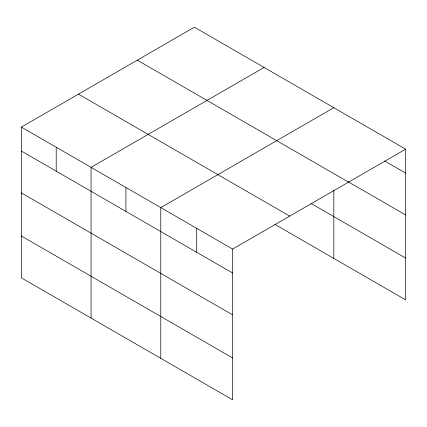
<?xml version="1.0" encoding="UTF-8"?>
<svg xmlns="http://www.w3.org/2000/svg" width="427" height="427" viewBox="0 0 427 427"><rect width="100%" height="100%" fill="white"/><g stroke="black" fill="none" stroke-linecap="round" stroke-linejoin="round"><path stroke-width="0.64" d="M232.608 314.859L232.608 249.074L21.35 127.107L21.35 277.828L232.608 399.8L232.608 314.859L21.35 192.887M274.961 224.442L405.65 299.893L405.65 149.172L194.392 27.2L21.35 127.107M264.105 67.45L91.063 167.357L91.063 318.078M333.823 107.7L160.782 207.607L160.782 358.328M232.608 249.074L405.65 149.172M384.556 160.942L405.65 173.116M348.074 181.71L405.65 214.952M137.286 60.17L348.544 182.142M310.963 203.391L405.65 258.057M78.456 94.137L289.714 216.11M21.35 151.051L232.608 273.024M21.35 235.992L232.608 357.959M333.823 190.063L333.823 258.426M196.698 228.338L196.698 252.288M125.922 187.48L125.922 211.429M56.209 147.23L56.209 171.179"/></g></svg>
